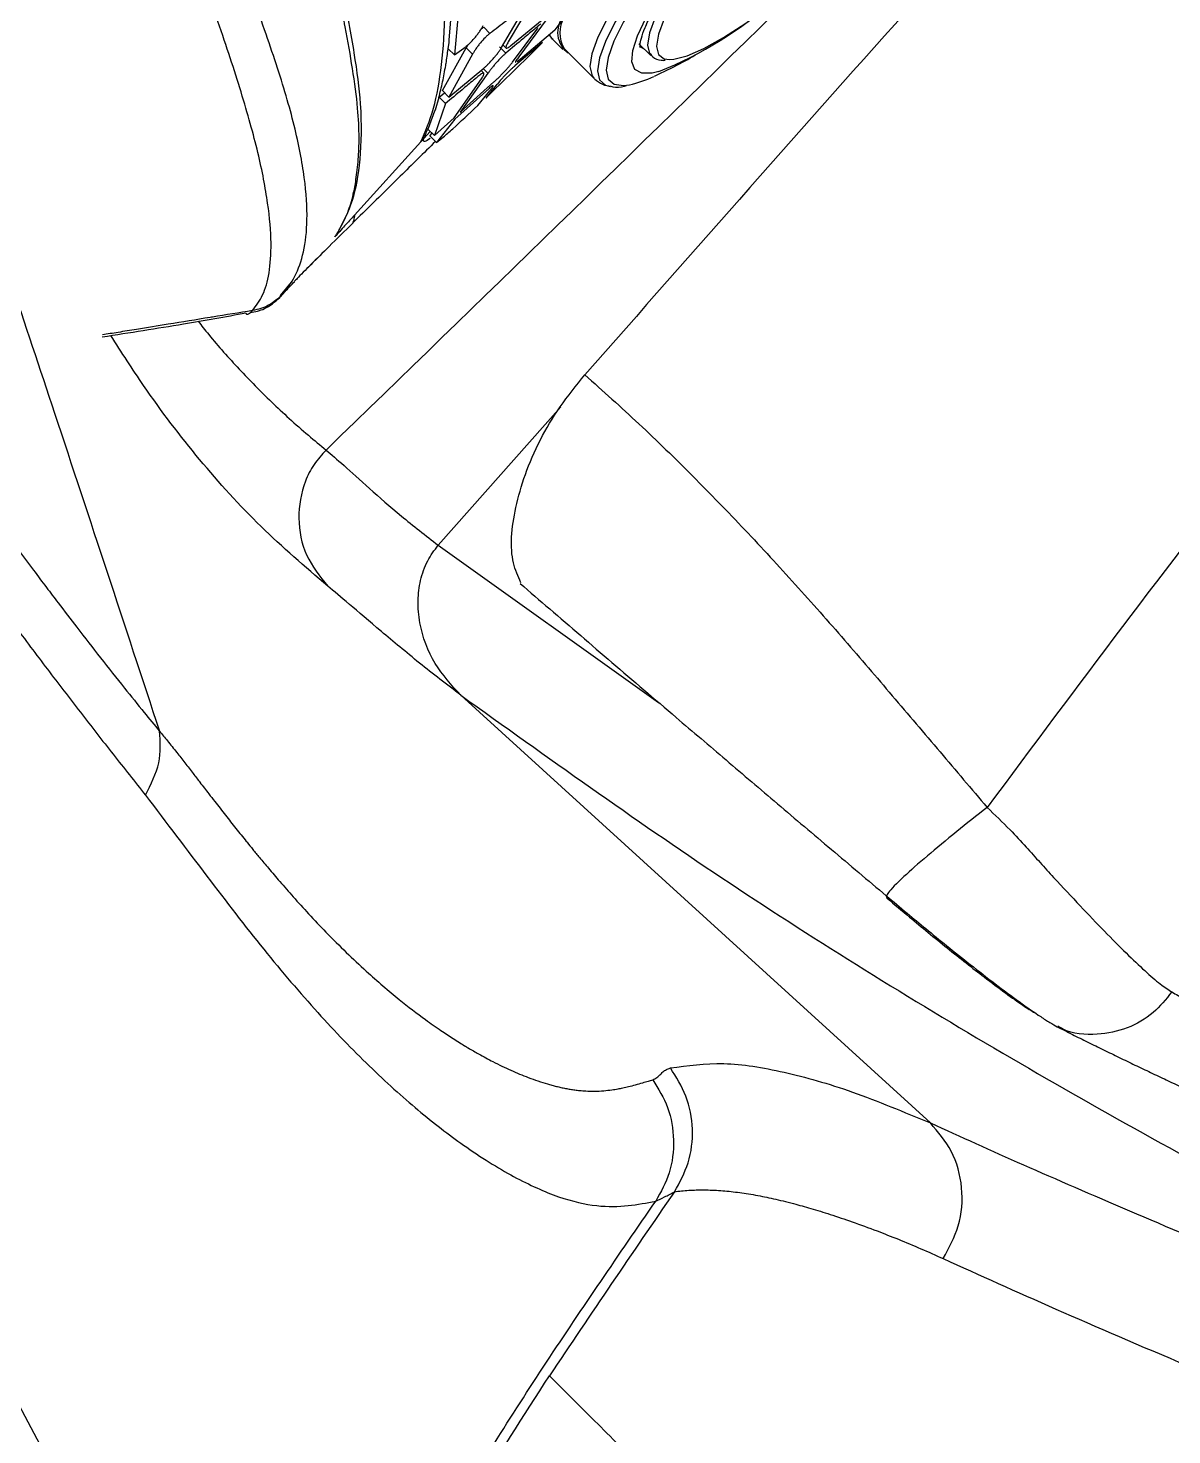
# Model space of a CAD drawing. Extents: x 943 to 1030, y 781 to 934.
# Drawn here: x 951.093 to 954.088, y 870.646 to 874.33 of the extents above; entities that cross this region are included whole.
import ezdxf

# ---------------------------------------------------------------- set-up
doc = ezdxf.new("R2010")
doc.units = 0
doc.header["$MEASUREMENT"] = 0
doc.layers.add('1', color=4, linetype='Continuous')

# ---------------------------------------------------------------- blocks, each defined once
blk = doc.blocks.new('AIRA')
at = {"layer": '1', "color": 3, "linetype": 'Continuous', "lineweight": 25}
for p, q in [((9.0185, 71.1331), (9.0253, 71.2172)), ((9.1555, 71.1133), (9.2202, 71.2232)), ((9.2375, 71.2364), (9.173, 71.128)), ((9.0414, 71.2011), (9.0321, 71.0939)), ((9.1798, 71.1187), (9.2712, 71.194)), ((9.2747, 71.1893), (9.2003, 71.0891)), ((9.0178, 71.1271), (9.0185, 71.1331)), ((9.1249, 71.1506), (9.1086, 71.1669)), ((9.1839, 71.075), (9.2501, 71.1643)), ((9.2043, 71.0831), (9.2952, 71.1595)), ((9.2886, 71.1353), (9.3161, 71.1079)), ((9.2958, 71.1601), (9.2952, 71.1595)), ((9.0004, 71.0005), (9.0631, 71.1124)), ((9.0158, 71.1103), (9.0178, 71.127)), ((9.0321, 71.0939), (9.0158, 71.1102)), ((9.0321, 71.0939), (9.0623, 71.1164)), ((9.0795, 71.096), (9.0631, 71.1124)), ((9.1668, 71.0988), (9.15, 71.1156)), ((9.1594, 71.1198), (9.167, 71.1122)), ((9.2624, 71.1266), (9.1903, 71.0654)), ((9.3189, 71.1108), (9.3975, 71.0322)), ((9.5149, 71.1234), (9.5464, 71.093)), ((9.0795, 71.096), (9.017, 70.9839)), ((9.017, 70.9839), (9.1091, 71.0597)), ((9.1959, 71.0766), (9.2043, 71.0831)), ((9.5445, 71.0951), (9.5464, 71.093)), ((9.031, 70.9295), (9.1026, 71.0314)), ((9.1197, 71.0459), (9.047, 70.944)), ((9.0556, 70.9519), (9.1355, 71.0234)), ((9.1088, 71.0464), (9.1016, 71.0536)), ((9.1197, 71.0459), (9.1072, 71.0584)), ((8.9916, 70.9831), (9.0058, 70.995)), ((9.017, 70.9839), (9.0004, 71.0005)), ((9.1216, 71.0056), (9.0332, 70.926)), ((9.0931, 70.9615), (9.125, 71.0003)), ((9.1412, 71.0145), (9.1138, 70.9811)), ((9.0082, 70.9665), (8.9794, 70.8829)), ((8.981, 70.9474), (8.982, 70.9505)), ((8.9821, 70.9505), (8.9916, 70.9831)), ((9.0082, 70.9665), (8.9916, 70.9831)), ((8.9638, 70.9026), (8.9808, 70.9475)), ((8.9794, 70.8829), (9.031, 70.9295)), ((9.0332, 70.926), (8.9849, 70.8649)), ((8.9519, 70.8752), (8.9436, 70.8661)), ((8.9506, 70.8698), (8.9519, 70.8752)), ((8.9688, 70.8935), (8.952, 70.8751)), ((8.9625, 70.8998), (8.9637, 70.9027)), ((8.9794, 70.8829), (8.9625, 70.8998)), ((8.9678, 70.882), (8.9733, 70.889)), ((8.9849, 70.8649), (8.9678, 70.882)), ((8.9436, 70.8661), (8.7703, 70.6749)), ((8.6478, 70.5367), (8.6579, 70.5469)), ((8.6579, 70.5469), (8.6741, 70.5631)), ((8.5769, 70.4644), (8.6055, 70.4992)), ((8.5756, 70.4603), (8.5761, 70.4608)), ((8.5757, 70.4631), (8.5769, 70.4644)), ((8.5761, 70.4608), (8.583, 70.468)), ((8.5762, 70.4607), (8.5821, 70.4673)), ((9.3102, 70.1723), (8.9893, 69.8101)), ((8.9893, 69.8101), (9.5665, 69.3986)), ((10.2782, 68.2972), (9.0489, 69.4173)), ((10.5522, 68.5856), (10.5544, 68.5844))]:
    blk.add_line(p, q, dxfattribs=at)
at = {"layer": '1', "color": 3, "linetype": 'Continuous', "lineweight": 25, "flags": 128}
for points in [[(9.775, 71.5066), (9.7151, 71.4326), (9.6627, 71.363), (9.6185, 71.2991), (9.5833, 71.2419), (9.5578, 71.1925), (9.5423, 71.1516), (9.5371, 71.1199), (9.5423, 71.0981), (9.5445, 71.0951)], [(9.6275, 71.4703), (9.5665, 71.3923), (9.5133, 71.3193), (9.4687, 71.2524), (9.4333, 71.1925), (9.4076, 71.1406), (9.3921, 71.0973), (9.3869, 71.0634), (9.3922, 71.0393), (9.3975, 71.0322)], [(9.7947, 71.4968), (9.736, 71.4241), (9.6845, 71.3558), (9.6411, 71.2931), (9.6065, 71.2369), (9.5814, 71.1883), (9.5662, 71.1482), (9.5611, 71.1171), (9.5611, 71.116)], [(9.6458, 71.4569), (9.5852, 71.3794), (9.5323, 71.3069), (9.488, 71.2404), (9.4528, 71.1809), (9.4274, 71.1293), (9.4119, 71.0864), (9.4068, 71.0527), (9.412, 71.0287), (9.4275, 71.0149), (9.4395, 71.0118)], [(9.6642, 71.4515), (9.6047, 71.3753), (9.5528, 71.3041), (9.5092, 71.2388), (9.4747, 71.1804), (9.4497, 71.1297), (9.4345, 71.0875), (9.4295, 71.0544), (9.4346, 71.0309), (9.4498, 71.0173), (9.4749, 71.0138), (9.49, 71.0157)], [(9.5675, 71.0503), (9.5501, 71.0463), (9.5223, 71.0459), (9.5043, 71.0558), (9.4964, 71.0757), (9.4987, 71.1053), (9.5112, 71.1442), (9.5337, 71.1918), (9.5658, 71.2473), (9.6071, 71.3099), (9.6569, 71.3784), (9.7143, 71.452)], [(9.5948, 71.0822), (9.6067, 71.0829), (9.6413, 71.0918), (9.6847, 71.1108), (9.7363, 71.1396), (9.795, 71.1775), (9.86, 71.2241), (9.8657, 71.2284)], [(9.2887, 71.1353), (9.2886, 71.1354), (9.2812, 71.1471)], [(9.5293, 71.1095), (9.5193, 71.1141), (9.5166, 71.1163)], [(9.5611, 71.116), (9.5663, 71.0956), (9.5815, 71.0842), (9.5948, 71.0822)]]:
    blk.add_lwpolyline(points, dxfattribs=at)
at = {"layer": '1', "color": 3, "linetype": 'Continuous', "lineweight": 25}
for centre, radius, start, end in [((9.1582, 72.0538), 1.0838, 292.1876, 311.2317), ((9.3678, 71.1532), 0.0656, 139.6975, 234.6511), ((9.3922, 71.1519), 0.084, 151.0357, 209.2912), ((9.4223, 71.317), 0.3088, 282.6628, 295.3046)]:
    blk.add_arc(centre, radius, start, end, dxfattribs=at)
for points, knots in [([(16.7635, 77.6975), (16.438, 77.4073), (15.787, 76.8269), (14.8258, 75.9334), (13.8771, 75.0243), (12.943, 74.0988), (12.0242, 73.1586), (11.1221, 72.2041), (10.236, 71.2375), (9.661, 70.5833), (9.3735, 70.2562)], [0, 0, 0, 0, 0.125, 0.25, 0.375, 0.5, 0.625, 0.75, 0.875, 1, 1, 1, 1]), ([(17.9126, 76.6519), (17.5918, 76.4092), (16.9535, 75.9263), (16.0442, 75.1453), (15.1613, 74.3457), (14.3049, 73.5215), (13.474, 72.6841), (12.6644, 71.8362), (11.8848, 70.9679), (11.1301, 70.0685), (10.6622, 69.4397), (10.4269, 69.1234)], [0, 0, 0, 0, 0.113392, 0.225638, 0.337341, 0.448782, 0.560233, 0.669481, 0.778832, 0.888788, 1, 1, 1, 1]), ([(8.728, 70.6325), (8.7296, 70.6351), (8.7384, 70.65), (8.7536, 70.681), (8.7665, 70.723), (8.7748, 70.7689), (8.7806, 70.8182), (8.7832, 70.8805), (8.7796, 70.9577), (8.7665, 71.0519), (8.7465, 71.1702), (8.7184, 71.2996), (8.6813, 71.4463), (8.636, 71.6097), (8.5826, 71.789), (8.5238, 71.978), (8.4623, 72.1736), (8.3972, 72.3786), (8.3363, 72.5685), (8.2827, 72.7362), (8.2357, 72.8847), (8.1859, 73.0435), (8.1361, 73.2019), (8.0924, 73.3419), (8.0677, 73.4255), (8.057, 73.4616)], [0, 0, 0, 0, 0.009738, 0.054602, 0.100033, 0.132056, 0.170263, 0.205637, 0.248795, 0.300159, 0.346151, 0.397485, 0.446642, 0.498592, 0.555879, 0.611205, 0.664279, 0.721091, 0.779345, 0.816197, 0.852883, 0.894557, 0.93795, 0.973138, 1, 1, 1, 1]), ([(8.07, 73.4686), (8.1103, 73.3362), (8.1911, 73.0711), (8.3124, 72.6851), (8.4321, 72.3117), (8.5446, 71.9546), (8.6344, 71.6631), (8.6978, 71.4317), (8.7417, 71.2551), (8.7705, 71.0949), (8.7903, 70.9491), (8.7863, 70.8142), (8.7672, 70.7072), (8.7412, 70.6576), (8.7283, 70.6327)], [0, 0, 0, 0, 0.0993042, 0.1988023, 0.2983848, 0.3983174, 0.4984056, 0.5609173, 0.6237893, 0.6873653, 0.7502551, 0.8333895, 0.9165325, 1, 1, 1, 1]), ([(5.803, 73.4465), (5.8542, 73.3425), (5.9608, 73.1259), (6.129, 72.7908), (6.3082, 72.4399), (6.4907, 72.089), (6.6712, 71.7508), (6.8479, 71.4311), (7.0311, 71.1123), (7.1732, 70.8754), (7.2632, 70.7297), (7.3012, 70.6688), (7.3305, 70.6221), (7.3637, 70.5697), (7.3946, 70.5213), (7.4301, 70.4661), (7.4629, 70.4158), (7.4912, 70.3726), (7.5137, 70.3385), (7.5369, 70.3035), (7.5609, 70.2676), (7.5856, 70.2308), (7.6102, 70.1944), (7.6348, 70.1583), (7.6621, 70.1185), (7.7005, 70.063), (7.7459, 69.9981), (7.7949, 69.9294), (7.8411, 69.8653), (7.8858, 69.8041), (7.9273, 69.748), (7.9626, 69.701), (8.0004, 69.6509), (8.0478, 69.589), (8.106, 69.5142), (8.1647, 69.4402), (8.2161, 69.3764), (8.2463, 69.3394), (8.2597, 69.323)], [0, 0, 0, 0, 0.064909, 0.135065, 0.210597, 0.287379, 0.360138, 0.431027, 0.500226, 0.578116, 0.598561, 0.606121, 0.622801, 0.633049, 0.645165, 0.659158, 0.674861, 0.683692, 0.692536, 0.701387, 0.711129, 0.72087, 0.730607, 0.740333, 0.750044, 0.763108, 0.786017, 0.80449, 0.822011, 0.842009, 0.859024, 0.873059, 0.885605, 0.9062, 0.932507, 0.959597, 0.982063, 1, 1, 1, 1]), ([(8.5035, 70.4246), (8.5129, 70.4371), (8.5317, 70.4621), (8.5482, 70.52), (8.5541, 70.5981), (8.5455, 70.7016), (8.5207, 70.8333), (8.4757, 70.9929), (8.415, 71.1781), (8.3324, 71.4067), (8.2274, 71.6812), (8.1022, 72), (7.9703, 72.334), (7.834, 72.6801), (7.6958, 73.0345), (7.6034, 73.2763), (7.5573, 73.3971)], [0, 0, 0, 0, 0.06234, 0.124818, 0.187363, 0.250453, 0.313852, 0.376637, 0.439459, 0.502671, 0.586016, 0.668823, 0.751617, 0.834542, 0.917364, 1, 1, 1, 1]), ([(8.583, 70.468), (8.5939, 70.4824), (8.6157, 70.5112), (8.6389, 70.5757), (8.6486, 70.6596), (8.6421, 70.7685), (8.616, 70.9046), (8.568, 71.0667), (8.5025, 71.252), (8.4132, 71.4779), (8.2998, 71.7463), (8.1647, 72.0563), (8.0228, 72.3801), (7.8774, 72.7153), (7.7312, 73.0586), (7.6354, 73.2936), (7.5875, 73.411)], [0, 0, 0, 0, 0.062319, 0.124752, 0.187451, 0.250906, 0.314486, 0.37751, 0.44061, 0.503895, 0.587131, 0.669779, 0.75236, 0.835034, 0.917583, 1, 1, 1, 1]), ([(5.5915, 73.3337), (5.6511, 73.2223), (5.7785, 72.9845), (5.9687, 72.6371), (6.1625, 72.289), (6.3508, 71.9565), (6.5425, 71.6256), (6.734, 71.305), (6.8919, 71.0496), (7.0129, 70.8584), (7.0988, 70.7248), (7.1825, 70.5966), (7.2663, 70.47), (7.3507, 70.3447), (7.4359, 70.2204), (7.5196, 70.1002), (7.6069, 69.9773), (7.6962, 69.8517), (7.7881, 69.7242), (7.8781, 69.6022), (7.9664, 69.4847), (8.0532, 69.3714), (8.1392, 69.2611), (8.1951, 69.1909), (8.2233, 69.1555)], [0, 0, 0, 0, 0.068775, 0.146847, 0.216536, 0.287905, 0.358704, 0.43084, 0.500127, 0.532394, 0.563868, 0.594559, 0.624484, 0.656366, 0.68789, 0.719069, 0.749921, 0.786007, 0.821341, 0.856967, 0.892221, 0.927536, 0.963452, 1, 1, 1, 1]), ([(8.9437, 70.8661), (8.9556, 70.8937), (8.9795, 70.9491), (9, 71.0658), (9.0094, 71.2046), (9.008, 71.366), (8.9976, 71.5469), (8.9762, 71.781), (8.9408, 72.0761), (8.8914, 72.4383), (8.8357, 72.8245), (8.7985, 73.098), (8.7798, 73.235)], [0, 0, 0, 0, 0.0809765, 0.1627064, 0.2454562, 0.32577, 0.4077134, 0.4912674, 0.6164638, 0.7433263, 0.8714641, 1, 1, 1, 1]), ([(9.5181, 71.1137), (9.5182, 71.1136), (9.5191, 71.1123), (9.5171, 71.119), (9.5207, 71.1367), (9.5303, 71.165), (9.5479, 71.2022), (9.5738, 71.248), (9.6081, 71.3013), (9.6504, 71.3611), (9.6905, 71.4139), (9.7167, 71.4466), (9.7247, 71.4566)], [0, 0, 0, 0, 0.010274, 0.110526, 0.21608, 0.325984, 0.442898, 0.564725, 0.689539, 0.816091, 0.94366, 1, 1, 1, 1]), ([(8.696, 70.0595), (9.1002, 70.4517), (9.5483, 70.8867), (9.9945, 71.3254), (10.0383, 71.3685)], [0, 0, 0, 0, 0.901992, 1, 1, 1, 1]), ([(9.2958, 71.1601), (9.3102, 71.1782), (9.333, 71.2067), (9.3575, 71.2384), (9.3684, 71.2525), (9.3711, 71.2564), (9.3719, 71.2574), (9.3721, 71.2578), (9.3721, 71.2579)], [0, 0, 0, 0, 0.5612269, 0.8849556, 0.9685436, 0.9907759, 0.9989046, 1, 1, 1, 1]), ([(9.2202, 71.2232), (9.2044, 71.2111), (9.1745, 71.1883), (9.1427, 71.1641), (9.1268, 71.152), (9.1249, 71.1506)], [0, 0, 0, 0, 0.499998, 0.942006, 1, 1, 1, 1]), ([(9.0623, 71.1164), (9.0644, 71.1181), (9.0685, 71.1213), (9.0769, 71.1293), (9.0853, 71.1387), (9.0931, 71.1487), (9.0987, 71.1566), (9.1036, 71.1644), (9.1061, 71.1691), (9.1073, 71.1714)], [0, 0, 0, 0, 0.141904, 0.27256, 0.499581, 0.624908, 0.749899, 0.874835, 1, 1, 1, 1]), ([(9.2581, 71.1754), (9.2564, 71.174), (9.2515, 71.1699), (9.2363, 71.1571), (9.2076, 71.1331), (9.182, 71.1116), (9.1668, 71.0988)], [0, 0, 0, 0, 0.057422, 0.159896, 0.500001, 1, 1, 1, 1]), ([(9.1249, 71.1506), (9.1229, 71.1489), (9.1189, 71.1457), (9.1105, 71.1377), (9.102, 71.1283), (9.094, 71.1183), (9.0883, 71.1104), (9.0833, 71.1028), (9.0808, 71.0983), (9.0795, 71.096)], [0, 0, 0, 0, 0.138692, 0.268351, 0.500117, 0.626321, 0.751821, 0.876257, 1, 1, 1, 1]), ([(9.1012, 71.1608), (9.1015, 71.1611), (9.1042, 71.1636), (9.1065, 71.1654), (9.1085, 71.167)], [0, 0, 0, 0, 0.118919, 1, 1, 1, 1]), ([(9.2822, 71.1438), (9.2824, 71.1433), (9.2836, 71.1399), (9.2869, 71.1379), (9.2897, 71.1362)], [0, 0, 0, 0, 0.139473, 1, 1, 1, 1]), ([(9.0101, 71.072), (9.011, 71.0782), (9.0129, 71.0906), (9.0146, 71.1036), (9.0154, 71.11)], [0, 0, 0, 0, 0.50004, 1, 1, 1, 1]), ([(9.0631, 71.1124), (9.0643, 71.1146), (9.0659, 71.1175), (9.068, 71.1208), (9.0685, 71.1216)], [0, 0, 0, 0, 0.767442, 1, 1, 1, 1]), ([(9.1091, 71.0597), (9.111, 71.0614), (9.1149, 71.0647), (9.1231, 71.0727), (9.1317, 71.082), (9.1399, 71.0917), (9.1459, 71.0993), (9.1513, 71.1067), (9.1541, 71.111), (9.1555, 71.1133)], [0, 0, 0, 0, 0.137051, 0.265927, 0.499131, 0.621629, 0.745625, 0.871596, 1, 1, 1, 1]), ([(9.1138, 70.9811), (9.1376, 71.0041), (9.1853, 71.0499), (9.2367, 71.101), (9.2624, 71.1266)], [0, 0, 0, 0, 0.500419, 1, 1, 1, 1]), ([(9.1668, 71.0988), (9.1649, 71.0972), (9.1611, 71.0939), (9.1529, 71.0859), (9.1441, 71.0766), (9.1357, 71.0669), (9.1296, 71.0594), (9.1241, 71.0522), (9.1212, 71.048), (9.1197, 71.0459)], [0, 0, 0, 0, 0.135223, 0.263515, 0.499476, 0.622796, 0.747142, 0.872689, 1, 1, 1, 1]), ([(9.173, 71.128), (9.171, 71.1245), (9.1677, 71.1189), (9.1664, 71.1143), (9.1666, 71.1128), (9.167, 71.1123), (9.167, 71.1122), (9.1672, 71.1121), (9.1681, 71.1116), (9.1712, 71.1122), (9.1767, 71.1163), (9.1798, 71.1187)], [0, 0, 0, 0, 0.226377, 0.357484, 0.50043, 0.502909, 0.507151, 0.520922, 0.569598, 0.75102, 1, 1, 1, 1]), ([(9.5441, 71.0976), (9.5464, 71.0945), (9.5534, 71.085), (9.5686, 71.0795), (9.5804, 71.0799), (9.5841, 71.08)], [0, 0, 0, 0, 0.25054, 0.765918, 1, 1, 1, 1]), ([(9.556, 71.0389), (9.5786, 71.0494), (9.6201, 71.0688), (9.6583, 71.0914), (9.6758, 71.1017)], [0, 0, 0, 0, 0.543507, 1, 1, 1, 1]), ([(8.9913, 70.9828), (8.9946, 70.996), (9.0013, 71.0225), (9.0065, 71.0519), (9.0092, 71.0666)], [0, 0, 0, 0, 0.500303, 1, 1, 1, 1]), ([(9.0092, 71.0667), (9.0093, 71.0675), (9.0096, 71.0693), (9.0099, 71.0711), (9.01, 71.0719)], [0, 0, 0, 0, 0.5000084, 1, 1, 1, 1]), ([(9.1355, 71.0234), (9.1373, 71.025), (9.1408, 71.0282), (9.1471, 71.0342), (9.1538, 71.0408), (9.1607, 71.0478), (9.1673, 71.0551), (9.1736, 71.0622), (9.1793, 71.0691), (9.1824, 71.073), (9.1839, 71.075)], [0, 0, 0, 0, 0.128315, 0.254502, 0.379134, 0.502803, 0.626115, 0.749682, 0.874112, 1, 1, 1, 1]), ([(9.1903, 71.0654), (9.1884, 71.0638), (9.1847, 71.0605), (9.1782, 71.0544), (9.1716, 71.0479), (9.1649, 71.041), (9.1582, 71.0339), (9.15, 71.0253), (9.1451, 71.0177), (9.1416, 71.0149), (9.1412, 71.0145)], [0, 0, 0, 0, 0.134204, 0.262199, 0.38448, 0.501613, 0.625878, 0.750924, 0.970494, 1, 1, 1, 1]), ([(9.2003, 71.0891), (9.1978, 71.0858), (9.193, 71.0791), (9.191, 71.075), (9.1924, 71.0755), (9.1924, 71.0755)], [0, 0, 0, 0, 0.485402, 0.977258, 1, 1, 1, 1]), ([(9.0959, 71.0396), (9.0942, 71.0382), (9.0896, 71.0343), (9.0749, 71.0221), (9.0474, 70.9991), (9.0228, 70.9787), (9.0082, 70.9665)], [0, 0, 0, 0, 0.057571, 0.160094, 0.499997, 1, 1, 1, 1]), ([(9.1026, 71.0314), (9.1047, 71.0349), (9.108, 71.0402), (9.1094, 71.0446), (9.1091, 71.0471), (9.1054, 71.0468), (9.0991, 71.042), (9.0959, 71.0396)], [0, 0, 0, 0, 0.230851, 0.36111, 0.501118, 0.751464, 1, 1, 1, 1]), ([(9.3989, 71.0317), (9.4057, 71.0261), (9.4188, 71.0153), (9.4343, 71.0131), (9.4417, 71.012)], [0, 0, 0, 0, 0.522026, 1, 1, 1, 1]), ([(9.125, 71.0003), (9.1276, 71.0036), (9.1328, 71.0104), (9.1342, 71.0144), (9.1309, 71.0134), (9.1247, 71.0082), (9.1216, 71.0056)], [0, 0, 0, 0, 0.247657, 0.498653, 0.750341, 1, 1, 1, 1]), ([(9.4417, 71.012), (9.4433, 71.0116), (9.4549, 71.0087), (9.4679, 71.0099), (9.4805, 71.0132), (9.4824, 71.0137)], [0, 0, 0, 0, 0.12002, 0.872636, 1, 1, 1, 1]), ([(8.9849, 70.8649), (8.9904, 70.869), (9.0014, 70.8774), (9.0353, 70.9073), (9.07, 70.9398), (9.0931, 70.9615)], [0, 0, 0, 0, 0.249866, 0.500172, 1, 1, 1, 1]), ([(9.047, 70.944), (9.0486, 70.9455), (9.0515, 70.9481), (9.0544, 70.9508), (9.0556, 70.9519)], [0, 0, 0, 0, 0.560001, 1, 1, 1, 1]), ([(8.9684, 70.8753), (8.9631, 70.8717), (8.9521, 70.8642), (8.9511, 70.8679), (8.9506, 70.8698)], [0, 0, 0, 0, 0.487606, 1, 1, 1, 1]), ([(8.952, 70.8751), (8.9533, 70.8785), (8.9558, 70.8852), (8.9602, 70.8949), (8.9624, 70.8998)], [0, 0, 0, 0, 0.504487, 1, 1, 1, 1]), ([(7.7508, 70.8579), (7.8289, 70.6241), (7.9998, 70.1129), (8.1683, 69.6008), (8.2597, 69.323)], [0, 0, 0, 0, 0.457465, 1, 1, 1, 1]), ([(8.9823, 70.8675), (8.9514, 70.8369), (8.8826, 70.7688), (8.8154, 70.7028), (8.7784, 70.6665)], [0, 0, 0, 0, 0.448968, 1, 1, 1, 1]), ([(8.7703, 70.6749), (8.7617, 70.6654), (8.7445, 70.6463), (8.7273, 70.6273), (8.7187, 70.6178)], [0, 0, 0, 0, 0.499997, 1, 1, 1, 1]), ([(8.7703, 70.6749), (8.7697, 70.6703), (8.7686, 70.662), (8.7665, 70.6563), (8.7655, 70.6538)], [0, 0, 0, 0, 0.5605706, 1, 1, 1, 1]), ([(8.7784, 70.6665), (8.776, 70.6641), (8.7717, 70.6599), (8.7674, 70.6557), (8.7655, 70.6538)], [0, 0, 0, 0, 0.563543, 1, 1, 1, 1]), ([(8.7655, 70.6538), (8.7445, 70.633), (8.7051, 70.5941), (8.6562, 70.5452), (8.6255, 70.5141), (8.615, 70.5031), (8.6127, 70.5007)], [0, 0, 0, 0, 0.344112, 0.645435, 0.920581, 1, 1, 1, 1]), ([(8.7187, 70.6178), (8.7203, 70.6202), (8.7234, 70.6249), (8.7265, 70.63), (8.728, 70.6325)], [0, 0, 0, 0, 0.501851, 1, 1, 1, 1]), ([(8.5838, 70.4692), (8.5854, 70.471), (8.5945, 70.4813), (8.6046, 70.4917), (8.613, 70.5003)], [0, 0, 0, 0, 0.175812, 1, 1, 1, 1]), ([(8.4971, 70.4196), (8.5101, 70.4219), (8.5392, 70.4273), (8.5619, 70.4476), (8.5744, 70.4589)], [0, 0, 0, 0, 0.445581, 1, 1, 1, 1]), ([(8.583, 70.468), (8.5708, 70.457), (8.5463, 70.4348), (8.5178, 70.428), (8.5035, 70.4246)], [0, 0, 0, 0, 0.4969834, 1, 1, 1, 1]), ([(8.5795, 70.465), (8.5769, 70.462), (8.5737, 70.4582), (8.5752, 70.4599), (8.5756, 70.4603)], [0, 0, 0, 0, 0.786378, 1, 1, 1, 1]), ([(8.1099, 70.3559), (8.1816, 70.367), (8.3111, 70.3872), (8.4321, 70.4088), (8.486, 70.4185)], [0, 0, 0, 0, 0.5540397, 1, 1, 1, 1]), ([(8.5035, 70.4246), (8.4686, 70.4189), (8.4316, 70.4129), (8.3578, 70.401), (8.2914, 70.3902), (8.211, 70.3772), (8.1535, 70.3679), (8.1238, 70.3631), (8.1101, 70.3608)], [0, 0, 0, 0, 0.266109, 0.282959, 0.562261, 0.77334, 0.895903, 1, 1, 1, 1]), ([(8.3605, 70.3965), (8.3698, 70.3849), (8.4041, 70.3416), (8.4677, 70.2708), (8.5386, 70.1983), (8.5999, 70.1413), (8.6476, 70.0992), (8.6804, 70.0722), (8.696, 70.0595)], [0, 0, 0, 0, 0.093265, 0.346075, 0.599555, 0.732856, 0.873842, 1, 1, 1, 1]), ([(8.486, 70.4185), (8.4861, 70.4177), (8.4867, 70.4138), (8.493, 70.4154), (8.4999, 70.4214), (8.5035, 70.4246)], [0, 0, 0, 0, 0.1108507, 0.5300804, 1, 1, 1, 1]), ([(8.7001, 69.7031), (8.6409, 69.7538), (8.5225, 69.8553), (8.3627, 70.032), (8.2336, 70.2014), (8.1604, 70.3153), (8.1321, 70.3594)], [0, 0, 0, 0, 0.275367, 0.550734, 0.826102, 1, 1, 1, 1]), ([(9.2057, 69.712), (9.1984, 69.7287), (9.1751, 69.7813), (9.185, 69.9061), (9.2351, 70.0525), (9.306, 70.1731), (9.351, 70.2284), (9.3735, 70.2562)], [0, 0, 0, 0, 0.135187, 0.426921, 0.724117, 0.861958, 1, 1, 1, 1]), ([(9.3735, 70.2562), (9.4209, 70.2139), (9.5161, 70.1289), (9.6559, 69.9923), (9.7926, 69.8515), (9.9249, 69.7076), (10.0535, 69.5625), (10.1789, 69.4156), (10.3032, 69.2694), (10.3858, 69.172), (10.4269, 69.1235)], [0, 0, 0, 0, 0.125802, 0.252959, 0.378856, 0.503914, 0.62857, 0.751899, 0.876634, 1, 1, 1, 1]), ([(8.696, 70.0595), (8.6849, 70.0473), (8.6627, 70.0228), (8.6328, 69.9635), (8.6186, 69.881), (8.6378, 69.7809), (8.6794, 69.729), (8.7001, 69.7031)], [0, 0, 0, 0, 0.12541, 0.2508253, 0.500499, 0.7503175, 1, 1, 1, 1]), ([(8.696, 70.0595), (8.7101, 70.0473), (8.7384, 70.0231), (8.8077, 69.9599), (8.8902, 69.8873), (8.9563, 69.8358), (8.9893, 69.8101)], [0, 0, 0, 0, 0.249908, 0.4999, 0.749939, 1, 1, 1, 1]), ([(9.0489, 69.4173), (9.0246, 69.4437), (8.9744, 69.4983), (8.9414, 69.5884), (8.9349, 69.6637), (8.9417, 69.7189), (8.9587, 69.769), (8.9795, 69.7969), (8.9893, 69.8101)], [0, 0, 0, 0, 0.2438867, 0.5046189, 0.6401261, 0.7618019, 0.8872187, 1, 1, 1, 1]), ([(9.0489, 69.4173), (9.0122, 69.4454), (8.9388, 69.5017), (8.8386, 69.586), (8.7511, 69.6607), (8.7171, 69.6889), (8.7001, 69.7031)], [0, 0, 0, 0, 0.2501031, 0.5001822, 0.7501751, 1, 1, 1, 1]), ([(9.2038, 69.71), (9.2296, 69.6878), (9.309, 69.6194), (9.4453, 69.5024), (9.5994, 69.3704), (9.7441, 69.2469), (9.8796, 69.1315), (10.0195, 69.013), (10.1147, 68.9327), (10.1627, 68.8923)], [0, 0, 0, 0, 0.083157, 0.255527, 0.431499, 0.5675, 0.706783, 0.852275, 1, 1, 1, 1]), ([(8.2233, 69.1555), (8.2374, 69.184), (8.2656, 69.241), (8.2617, 69.2957), (8.2597, 69.323)], [0, 0, 0, 0, 0.500005, 1, 1, 1, 1]), ([(8.2597, 69.323), (8.2666, 69.3147), (8.2819, 69.2965), (8.3039, 69.2687), (8.3264, 69.2401), (8.3466, 69.2139), (8.3674, 69.1868), (8.3862, 69.1625), (8.4038, 69.1398), (8.4183, 69.1212), (8.4322, 69.1034), (8.446, 69.0859), (8.4598, 69.0685), (8.4734, 69.0514), (8.4831, 69.0394), (8.4933, 69.0268), (8.5048, 69.0126), (8.5235, 68.9898), (8.5471, 68.9616), (8.5765, 68.9272), (8.6115, 68.8872), (8.652, 68.8426), (8.7166, 68.7745), (8.7966, 68.6971), (8.883, 68.6231), (8.9476, 68.5736), (8.9941, 68.5408), (9.0236, 68.5213), (9.0441, 68.5084), (9.0572, 68.5003), (9.074, 68.4902), (9.099, 68.4758), (9.1366, 68.4556), (9.1802, 68.4345), (9.2281, 68.4147), (9.2633, 68.4028), (9.2873, 68.396), (9.2991, 68.393), (9.3111, 68.3902), (9.3232, 68.3877), (9.3353, 68.3855), (9.3474, 68.3837), (9.3611, 68.3821), (9.3781, 68.3808), (9.3996, 68.3803), (9.4223, 68.3814), (9.4429, 68.3837), (9.4593, 68.3864), (9.4739, 68.3892), (9.4893, 68.3928), (9.5067, 68.3973), (9.5239, 68.4023), (9.5389, 68.4068), (9.5476, 68.4094), (9.5516, 68.4105)], [0, 0, 0, 0, 0.010712, 0.023545, 0.035088, 0.046763, 0.056421, 0.069334, 0.07796, 0.085827, 0.093678, 0.101514, 0.109337, 0.11715, 0.124953, 0.126052, 0.134712, 0.144944, 0.158733, 0.176072, 0.19696, 0.221405, 0.249433, 0.315918, 0.372695, 0.419334, 0.447745, 0.470564, 0.482679, 0.492318, 0.499482, 0.5198, 0.548556, 0.585778, 0.623631, 0.667592, 0.678309, 0.689337, 0.700678, 0.71233, 0.724294, 0.736571, 0.74916, 0.766841, 0.791358, 0.821281, 0.847241, 0.868265, 0.885191, 0.905825, 0.932483, 0.959631, 0.982067, 1, 1, 1, 1]), ([(8.2233, 69.1555), (8.2775, 69.0837), (8.3857, 68.9404), (8.5333, 68.7481), (8.6752, 68.5822), (8.81, 68.4425), (8.9375, 68.3277), (9.0648, 68.23), (9.1897, 68.1522), (9.308, 68.099), (9.407, 68.0768), (9.4877, 68.0791), (9.5353, 68.0879), (9.559, 68.0923)], [0, 0, 0, 0, 0.084099, 0.167696, 0.251158, 0.334923, 0.418593, 0.501731, 0.60142, 0.701786, 0.802662, 0.902069, 1, 1, 1, 1]), ([(10.4269, 69.1235), (10.3998, 69.1022), (10.3434, 69.058), (10.2665, 68.9941), (10.202, 68.9369), (10.1613, 68.8956), (10.163, 68.8895), (10.1638, 68.8865)], [0, 0, 0, 0, 0.176372, 0.366862, 0.563715, 0.790737, 1, 1, 1, 1]), ([(10.4269, 69.1235), (10.4472, 69.1041), (10.4826, 69.0701), (10.5276, 69.021), (10.5655, 68.9793), (10.6133, 68.9266), (10.6711, 68.8649), (10.7349, 68.7982), (10.7919, 68.7408), (10.8408, 68.6944), (10.8816, 68.6591), (10.9009, 68.6466), (10.9105, 68.6404)], [0, 0, 0, 0, 0.08888, 0.155455, 0.21637, 0.276355, 0.398865, 0.520561, 0.641643, 0.76228, 0.881908, 1, 1, 1, 1]), ([(10.1627, 68.8923), (10.1809, 68.877), (10.2153, 68.8482), (10.2683, 68.8042), (10.3241, 68.7587), (10.3855, 68.7097), (10.4503, 68.6595), (10.5139, 68.6122), (10.5603, 68.5798), (10.592, 68.5594), (10.6043, 68.5526), (10.6106, 68.5491)], [0, 0, 0, 0, 0.09998, 0.189139, 0.28969, 0.406539, 0.537364, 0.680902, 0.835482, 0.916309, 1, 1, 1, 1]), ([(10.1638, 68.8865), (10.1837, 68.8699), (10.2197, 68.8397), (10.2729, 68.7955), (10.3229, 68.7549), (10.3724, 68.7155), (10.4247, 68.6748), (10.4763, 68.6362), (10.5229, 68.6031), (10.5424, 68.5914), (10.5522, 68.5856)], [0, 0, 0, 0, 0.126044, 0.228385, 0.334796, 0.443811, 0.554831, 0.702526, 0.851706, 1, 1, 1, 1]), ([(10.9105, 68.6404), (10.8951, 68.6214), (10.863, 68.5817), (10.7939, 68.542), (10.712, 68.5258), (10.6461, 68.5299), (10.6159, 68.5484), (10.6117, 68.551)], [0, 0, 0, 0, 0.211954, 0.442275, 0.680945, 0.955692, 1, 1, 1, 1]), ([(10.9105, 68.6404), (10.9214, 68.6341), (10.9437, 68.6212), (10.9793, 68.6032), (11.0161, 68.5842), (11.0537, 68.5651), (11.0921, 68.5459), (11.1312, 68.5265), (11.171, 68.507), (11.2831, 68.4526), (11.4692, 68.3655), (11.7484, 68.2405), (12.0544, 68.1086), (12.4013, 67.9648), (12.7938, 67.8087), (13.214, 67.6476), (13.5185, 67.5363), (13.6707, 67.4806)], [0, 0, 0, 0, 0.01857, 0.03808, 0.057718, 0.077378, 0.097021, 0.116659, 0.136293, 0.155925, 0.279289, 0.389406, 0.499519, 0.624641, 0.749759, 0.87488, 1, 1, 1, 1]), ([(10.6104, 68.5492), (10.6236, 68.5424), (10.6502, 68.5288), (10.6903, 68.509), (10.7313, 68.4889), (10.7724, 68.4689), (10.8135, 68.4491), (10.8546, 68.4296), (10.9183, 68.3995), (11.0048, 68.3593), (11.1213, 68.3063), (11.2415, 68.2527), (11.3644, 68.1988), (11.4775, 68.1501), (11.5801, 68.1064), (11.6716, 68.0679), (11.7559, 68.0328), (11.8327, 68.001), (11.9068, 67.9707), (11.9929, 67.9356), (12.1002, 67.8923), (12.2338, 67.839), (12.3885, 67.7781), (12.5658, 67.7092), (12.7672, 67.6322), (12.9896, 67.5484), (13.2336, 67.458), (13.4996, 67.3611), (13.794, 67.2556), (14.0968, 67.1488), (14.3078, 67.0761), (14.4062, 67.0422)], [0, 0, 0, 0, 0.01666, 0.033746, 0.05064, 0.067223, 0.083479, 0.099416, 0.115036, 0.15636, 0.195294, 0.238531, 0.278384, 0.314857, 0.344565, 0.371577, 0.395892, 0.417511, 0.436804, 0.457725, 0.488252, 0.523149, 0.562417, 0.606053, 0.654058, 0.706428, 0.759805, 0.817063, 0.878202, 0.943226, 1, 1, 1, 1]), ([(9.5973, 68.4412), (9.6427, 68.4476), (9.7334, 68.4604), (9.8919, 68.434), (10.0696, 68.3841), (10.2086, 68.3262), (10.2782, 68.2972)], [0, 0, 0, 0, 0.250495, 0.500275, 0.749869, 1, 1, 1, 1]), ([(9.5516, 68.4105), (9.5552, 68.4122), (9.5624, 68.4153), (9.5702, 68.4234), (9.5779, 68.4311), (9.5865, 68.4377), (9.5937, 68.44), (9.5973, 68.4412)], [0, 0, 0, 0, 0.207431, 0.40001, 0.600082, 0.800054, 1, 1, 1, 1]), ([(9.5516, 68.4105), (9.566, 68.3869), (9.5956, 68.3385), (9.6095, 68.2525), (9.5996, 68.1661), (9.5723, 68.1165), (9.559, 68.0923)], [0, 0, 0, 0, 0.243948, 0.500001, 0.756053, 1, 1, 1, 1]), ([(9.6081, 68.1171), (9.6217, 68.1418), (9.6496, 68.1925), (9.6592, 68.2809), (9.6438, 68.3686), (9.6125, 68.4174), (9.5973, 68.4412)], [0, 0, 0, 0, 0.24369, 0.500003, 0.756314, 1, 1, 1, 1]), ([(10.3118, 67.9421), (10.327, 67.97), (10.3586, 68.0275), (10.3653, 68.1283), (10.34, 68.2251), (10.2983, 68.2737), (10.2782, 68.2972)], [0, 0, 0, 0, 0.241898, 0.5, 0.758102, 1, 1, 1, 1]), ([(10.2782, 68.2972), (10.357, 68.2615), (10.5146, 68.1902), (10.794, 68.069), (11.1036, 67.9383), (11.4462, 67.7975), (11.8209, 67.6473), (12.2518, 67.4784), (12.7449, 67.2896), (13.3088, 67.0784), (13.9141, 66.8559), (14.3532, 66.6981), (14.5731, 66.6191)], [0, 0, 0, 0, 0.094066, 0.188072, 0.281564, 0.374576, 0.467677, 0.560728, 0.670115, 0.779573, 0.889597, 1, 1, 1, 1]), ([(7.5584, 68.2375), (7.6069, 68.1307), (7.704, 67.9172), (7.8445, 67.6482), (7.9714, 67.408), (8.0856, 67.2018), (8.1864, 67.0262), (8.2782, 66.8725), (8.3596, 66.7392), (8.4294, 66.6239), (8.49, 66.5134), (8.5237, 66.4205), (8.5486, 66.3535), (8.5601, 66.331), (8.5652, 66.3211)], [0, 0, 0, 0, 0.083308, 0.166623, 0.249943, 0.333268, 0.416598, 0.499934, 0.593272, 0.686616, 0.779964, 0.903184, 0.957401, 1, 1, 1, 1]), ([(9.6081, 68.1172), (9.5531, 68.0372), (9.4431, 67.8772), (9.3349, 67.7159), (9.2808, 67.6353)], [0, 0, 0, 0, 0.5000162, 1, 1, 1, 1]), ([(9.559, 68.0923), (9.5666, 68.0959), (9.5817, 68.1031), (9.5993, 68.1125), (9.6081, 68.1172)], [0, 0, 0, 0, 0.500032, 1, 1, 1, 1]), ([(9.6081, 68.1172), (9.6204, 68.1186), (9.6458, 68.1215), (9.6861, 68.1224), (9.7286, 68.1207), (9.7657, 68.1169), (9.7964, 68.1126), (9.82, 68.1086), (9.8437, 68.104), (9.8677, 68.0989), (9.8929, 68.093), (9.9253, 68.0848), (9.9662, 68.0734), (10.0172, 68.0576), (10.0749, 68.0381), (10.1345, 68.0163), (10.1946, 67.9928), (10.2523, 67.9688), (10.2921, 67.9509), (10.3118, 67.9421)], [0, 0, 0, 0, 0.065731, 0.13481, 0.207258, 0.278516, 0.314562, 0.352162, 0.388418, 0.422872, 0.460067, 0.500009, 0.563383, 0.633149, 0.709336, 0.792206, 0.860994, 0.931578, 1, 1, 1, 1]), ([(8.5652, 66.3211), (8.6298, 66.4782), (8.7591, 66.7923), (8.9988, 67.2423), (9.2705, 67.673), (9.4628, 67.9525), (9.559, 68.0923)], [0, 0, 0, 0, 0.250158, 0.500153, 0.750005, 1, 1, 1, 1]), ([(10.3118, 67.9421), (10.4068, 67.8991), (10.5969, 67.8132), (10.9434, 67.6641), (11.3335, 67.5017), (11.7703, 67.3254), (12.2492, 67.1376), (12.7694, 66.9387), (13.3309, 66.7288), (13.9336, 66.508), (14.3707, 66.3515), (14.5899, 66.273)], [0, 0, 0, 0, 0.112597, 0.225312, 0.33739, 0.449024, 0.560432, 0.669835, 0.779429, 0.889415, 1, 1, 1, 1]), ([(8.5834, 66.2988), (8.6304, 66.4156), (8.7245, 66.6492), (8.891, 66.9885), (9.0761, 67.3179), (9.2126, 67.5295), (9.2808, 67.6353)], [0, 0, 0, 0, 0.250009, 0.499987, 0.749989, 1, 1, 1, 1]), ([(9.2808, 67.6353), (9.3131, 67.603), (9.3778, 67.5383), (9.5149, 67.4012), (9.6812, 67.235), (9.8793, 67.0368), (10.1083, 66.8079), (10.3677, 66.5485), (10.657, 66.2591), (10.9647, 65.9514), (11.287, 65.6291), (11.6205, 65.2957), (11.9764, 64.9398), (12.3537, 64.5623), (12.7493, 64.1662), (13.1618, 63.7526), (13.5922, 63.3213), (14.0418, 62.8713), (14.3598, 62.5544), (14.5188, 62.3959)], [0, 0, 0, 0, 0.0625, 0.125, 0.187499, 0.249998, 0.312498, 0.374999, 0.437501, 0.500001, 0.556001, 0.612, 0.668, 0.724001, 0.78, 0.834993, 0.889991, 0.944995, 1, 1, 1, 1])]:
    blk.add_open_spline(points, degree=3, knots=knots, dxfattribs=at)
blk.add_open_spline([(9.0489, 69.4173), (9.2746, 69.2557), (9.7259, 68.9325), (10.4403, 68.4886), (11.1814, 68.0753), (11.9513, 67.6954), (12.7494, 67.3493), (13.5729, 67.0343), (14.1443, 66.8528), (14.43, 66.7621)], degree=3, dxfattribs=at)

msp = doc.modelspace()

# ---------------------------------------------------------------- block references
at = {"layer": '1'}
msp.add_blockref('AIRA', (943.1775, 803.1658), dxfattribs=at)

doc.saveas('drawing.dxf')
